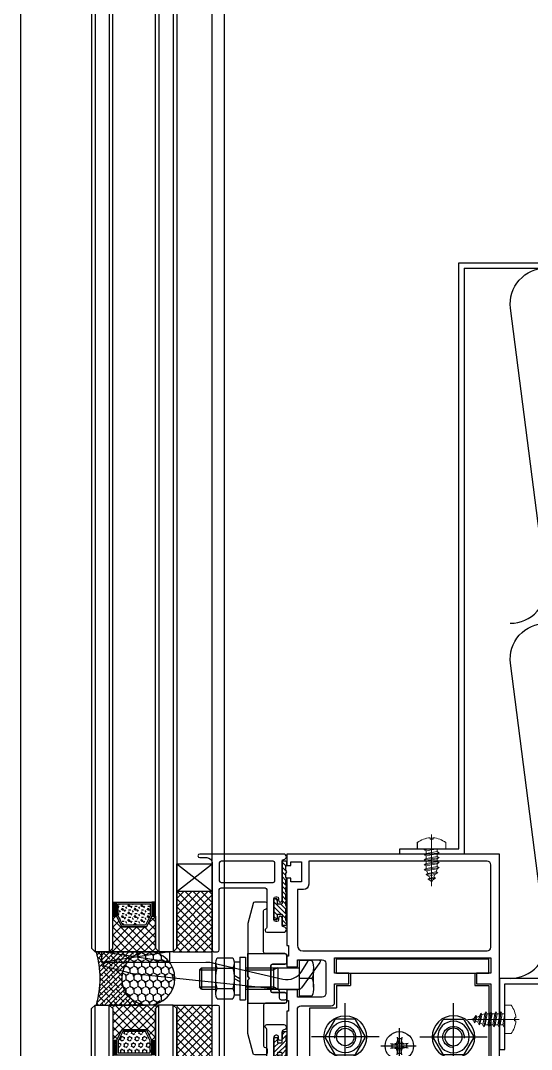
# Model space of a CAD drawing. Extents: x 6843040 to 15500510, y -6507076 to -4940511.
# Drawn here: x 7687958.1 to 7688102.1, y -6174003.9 to -6173714.2 of the extents above; entities that cross this region are included whole.
import ezdxf

# ---------------------------------------------------------------- set-up
doc = ezdxf.new("R2010")
doc.units = 0
doc.header["$LTSCALE"] = 1000
doc.header["$MEASUREMENT"] = 0
for name, pattern in [('CENTER', [50.800000000000004, 31.75, -6.35, 6.35, -6.35]), ('CONTINOUS', [0]), ('HIDDEN', [0.375, 0.25, -0.125])]:
    doc.linetypes.add(name, pattern=pattern)
for name, color, linetype in [('-07B2-附件', 8, 'Continuous'), ('1', 1, 'Continuous'), ('CENTER中心线层', 1, 'CENTER'), ('FASTENER紧固件', 2, 'Continuous'), ('FRSTENER紧固件', 2, 'Continuous'), ('GC', 3, 'Continuous'), ('LT-dim 1', 3, 'Continuous'), ('LT-dim 20', 253, 'Continuous'), ('LT-dim 5', 3, 'Continuous'), ('LT-dim 50', 253, 'Continuous'), ('LT-dim 8', 253, 'Continuous'), ('LT-Fill-玻璃1', 14, 'Continuous'), ('LT-中线', 6, 'Continuous'), ('LT-玻璃', 4, 'Continuous'), ('LT-细线', 1, 'Continuous'), ('LT-铝板', 31, 'Continuous'), ('PJ', 25, 'Continuous'), ('XC', 61, 'Continuous'), ('ZX', 1, 'CENTER'), ('实体', 7, 'Continuous'), ('密封胶填充', 111, 'Continuous'), ('批荡层', 213, 'Continuous'), ('泡沫棒填充', 71, 'Continuous'), ('紧固件', 40, 'Continuous')]:
    doc.layers.add(name, color=color, linetype=linetype)
for name, color, linetype, lineweight in [('002CEN', 1, 'CENTER', 13), ('003DOT', 253, 'HIDDEN', 13), ('009CON', 6, 'CONTINOUS', 15)]:
    doc.layers.add(name, color=color, linetype=linetype, lineweight=lineweight)

# ---------------------------------------------------------------- blocks, each defined once
blk = doc.blocks.new('LT-BLK-20221110170712', base_point=(70366.62048334633, 148976.2082412609))
at = {"layer": 'LT-铝板'}
blk.add_lwpolyline([(70377.32049983303, 148988.7082412522), (70366.82049983303, 148988.7082412522, 0.414213562373095), (70366.32049983303, 148988.2082412522), (70366.32049983303, 148986.2082412522, 0.414213562370964), (70366.82049983309, 148985.7082412522), (70370.32049983303, 148985.7082412522, -0.4142135623718773), (70370.82049983303, 148985.2082412522), (70370.82049983303, 148981.7082412522), (70370.82049983303, 148978.2082412522, -0.414213562373095), (70370.32049983303, 148977.7082412522), (70366.82049983303, 148977.7082412522, 0.414213562373095), (70366.32049983303, 148977.2082412522), (70366.32049983303, 148975.2082412522, 0.4142135623709637), (70366.82049983303, 148974.7082412522), (70372.32049983303, 148974.7082412522, -0.4142139954914797), (70372.82049983303, 148974.2082405128), (70372.82048282732, 148962.7082296237, -0.4142135623509851), (70372.32048282732, 148962.2082296237, 0.4142135623589767), (70371.82048282732, 148961.7082296237), (70371.82048282726, 148960.7082296237, 0.4142135623560463), (70372.32048282726, 148960.2082296237), (70375.32912417874, 148960.2082296237, 0.3394542588617528), (70375.81208709185, 148960.578820101), (70377.32048282726, 148966.2082296237), (70377.32049983303, 148981.2082412578), (70376.82049983303, 148981.7082412578), (70377.32049983303, 148982.2082412578)], format="xyb", close=True, dxfattribs=at)
blk = doc.blocks.new('LT-BLK-20221110170731', base_point=(70370.0773481904, 148951.2713370427))
at = {"layer": 'LT-铝板'}
for points in [[(70391.52048334572, 148949.7082412609, 0.414213562373095), (70391.02048334572, 148950.2082412609), (70389.02048334572, 148950.2082412609, -0.414213562373095), (70387.52048334572, 148951.7082412609), (70387.52048091497, 148976.208241261, 0.414213562373095), (70387.02048091497, 148976.708241261), (70386.02048091497, 148976.708241261, 0.414213562373095), (70385.52048091497, 148976.208241261), (70385.52048334572, 148959.2082412609, -0.414213562373095), (70385.02048334572, 148958.7082412609), (70372.62048334628, 148958.7082412609, -0.414213562373095), (70372.12048334628, 148959.2082412609), (70372.12048334628, 148969.8422158572, -0.2679491924311048), (70372.37048334628, 148970.2752285591, 0.267949192431174), (70372.62048334628, 148970.7082412609), (70372.62048334628, 148970.7082412609, 0.414213562373095), (70372.12048334628, 148971.2082412609), (70367.37048334628, 148971.2082412609, 0.414213562373095), (70366.62048334628, 148970.4582412609), (70366.62048334628, 148970.4582412609, 0.4025426732437422), (70367.34048334602, 148969.7088415011, -0.4025426732436533), (70367.82048334647, 148969.2092416613), (70367.82048334647, 148967.2082412609, 0.414213562373095), (70368.32048334647, 148966.7082412609, 0.414213562373095), (70368.82048334647, 148967.2082412609), (70368.82048334647, 148967.7082412609, -0.414213562373095), (70369.32048334647, 148968.2082412609), (70369.62048334628, 148968.2082412609, -0.4142135623733614), (70370.12048334628, 148967.7082412609), (70370.12048334628, 148961.7082412609, -0.414213562373095), (70369.62048334628, 148961.2082412609), (70369.32048334647, 148961.2082412609, -0.414213562373095), (70368.82048334647, 148961.7082412609), (70368.82048334647, 148962.2082412609, 0.414213562373095), (70368.32048334647, 148962.7082412609), (70368.32048334647, 148962.7082412609, 0.414213562373095), (70367.82048334647, 148962.2082412609), (70367.82048334647, 148951.2072408605, -0.4025426732437193), (70367.34048334602, 148950.7076410207, 0.4025426732436966), (70366.62048334628, 148949.9582412609, 0.414213562373095), (70367.37048334628, 148949.2082412609), (70391.02048334572, 148949.2082412609, 0.414213562373095)], [(70385.02047205158, 148951.2082412609, 0.414213562373095), (70385.52047205158, 148951.7082412609), (70385.52047205158, 148956.7082412609, 0.414213562373095), (70385.02047205158, 148957.2082412609), (70370.32048334647, 148957.2082412609, 0.4142135623730995), (70369.82048334647, 148956.7082412609), (70369.82048334647, 148951.7082412609, 0.414213562373095), (70370.32048334647, 148951.2082412609)]]:
    blk.add_lwpolyline(points, format="xyb", close=True, dxfattribs=at)
blk = doc.blocks.new('LT-BLK-20221110171121', base_point=(70395.52049771605, 148950.2080412609))
at = {"layer": '1'}
h = blk.add_hatch(dxfattribs=at)
h.set_pattern_fill('ANSI37', color=252, scale=0.5, angle=-180, style=0)
h.set_pattern_definition([(315, (70258.95784844276, 147994.0746522094), (-1.122532015133644, -1.122532015133645), []), (225, (70258.95784844276, 147994.0746522094), (-1.122532015133645, 1.122532015133644), [])])
h.paths.add_polyline_path([(70387.52049771603, 148973.7066654017), (70387.52049771603, 148956.7066654017), (70397.52049771603, 148956.7066654017), (70397.52049771603, 148973.7066654017)])
at = {"layer": '1', "color": 252}
for p, q in [((70397.52049771603, 148948.9066654017), (70387.52049771603, 148956.7066654017)), ((70397.52049771603, 148956.7066654017), (70387.52049771603, 148948.9066654017)), ((70397.52049771603, 148948.9066654017), (70387.52049771603, 148956.7066654017)), ((70397.52049771603, 148956.7066654017), (70387.52049771603, 148948.9066654017))]:
    blk.add_line(p, q, dxfattribs=at)
at = {"layer": 'LT-细线'}
for points in [[(70397.52049771603, 148972.7066654017), (70398.52049771603, 148973.7066654017), (70387.52049771603, 148973.7066654017)], [(70397.52049771603, 148972.7066654017), (70397.52049771603, 148948.9066654017), (70387.52049771603, 148948.9066654017), (70387.52049771603, 148973.7066654017)], [(70387.52049771603, 148956.7066654017), (70397.52049771603, 148956.7066654017)]]:
    blk.add_lwpolyline(points, dxfattribs=at)
blk = doc.blocks.new('LT-BLK-20221110170740', base_point=(70370.12048334633, 148964.708241261))
at = {"layer": 'LT-细线', "lineweight": 25}
blk.add_lwpolyline([(70366.52048334634, 148952.208241261), (70366.52048334634, 148951.4082412609, 0.414213562373095), (70366.72048334633, 148951.208241261), (70367.62048334634, 148951.208241261, 0.4142135623732163), (70367.82048334634, 148951.4082412609), (70367.82048334634, 148963.1582412609, -0.414213562373095), (70367.97048334633, 148963.308241261), (70369.02048334634, 148963.308241261, -0.4874037778461285), (70369.12048334634, 148963.1582412609), (70369.12048334634, 148961.958241261, 0.414213562373095), (70369.27048334634, 148961.808241261), (70369.97048334633, 148961.808241261, 0.414213562373095), (70370.12048334634, 148961.958241261), (70370.12048334634, 148967.458241261, 0.414213562373095), (70369.97048334633, 148967.608241261), (70369.27048334634, 148967.608241261, 0.414213562373095), (70369.12048334634, 148967.458241261), (70369.12048334634, 148966.2582412609, -0.4874037778466969), (70369.02048334634, 148966.108241261), (70367.97048334633, 148966.108241261, -0.414213562373095), (70367.82048334634, 148966.2582412609), (70367.82048334634, 148969.0082412609, 0.414213562373095), (70367.62048334634, 148969.208241261), (70366.72048334633, 148969.208241261, 0.414213562373095), (70366.52048334634, 148969.0082412609), (70366.52048334634, 148968.208241261, -0.2871565913622846), (70366.52048334634, 148966.208241261, -0.2871565913622156), (70366.52048334634, 148964.208241261, -0.2871565913622151), (70366.52048334634, 148962.208241261, -0.2871565913622846), (70366.52048334634, 148960.208241261, -0.2871565913622846), (70366.52048334634, 148958.208241261, -0.2871565913622846), (70366.52048334634, 148956.208241261, -0.2871565913622846), (70366.52048334634, 148954.208241261, -0.2871565913622846)], format="xyb", close=True, dxfattribs=at)
blk = doc.blocks.new('LT-BLK-20221110170832', base_point=(70370.12048334634, 148964.708241261))
at = {"layer": '1'}
h = blk.add_hatch(dxfattribs=at)
h.set_pattern_fill('ANSI31', color=252, scale=0.3, angle=-180, style=0)
h.set_pattern_definition([(315.0000000000001, (69125.05354900184, 144959.7554935077), (-0.6735192090801865, -0.6735192090801874), [])])
h.paths.add_polyline_path([(70367.82048334634, 148963.1582412609, -0.4142135623739831), (70367.97048334633, 148963.308241261), (70369.02048334634, 148963.308241261, -0.487403777848204), (70369.12048334634, 148963.1582412609), (70369.12048334634, 148961.958241261, 0.4142135623730951), (70369.27048334634, 148961.808241261), (70369.97048334633, 148961.808241261, 0.4142135623730951), (70370.12048334634, 148961.958241261), (70370.12048334634, 148967.458241261, 0.4142135623739831), (70369.97048334633, 148967.608241261), (70369.27048334634, 148967.608241261, 0.4142135623730951), (70369.12048334634, 148967.458241261), (70369.12048334634, 148966.2582412609, -0.4874037778455901), (70369.02048334634, 148966.108241261), (70367.97048334633, 148966.108241261, -0.4142135623730951), (70367.82048334634, 148966.2582412609), (70367.82048334634, 148969.0082412609, 0.4142135623730951), (70367.62048334634, 148969.208241261), (70366.72048334633, 148969.208241261, 0.4142135623730951), (70366.52048334634, 148969.0082412609), (70366.52048334634, 148968.208241261, -0.2871565913622846), (70366.52048334634, 148966.208241261, -0.2871565913622156), (70366.52048334634, 148964.208241261, -0.2871565913622151), (70366.52048334634, 148962.208241261, -0.2871565913622846), (70366.52048334634, 148960.208241261, -0.2871565913622846), (70366.52048334634, 148958.208241261, -0.2871565913622846), (70366.52048334634, 148956.208241261, -0.2871565913622846), (70366.52048334634, 148954.208241261, -0.2871565913622846), (70366.52048334634, 148952.208241261), (70366.52048334634, 148951.4082412609, 0.414213562373095), (70366.72048334633, 148951.208241261), (70367.62048334634, 148951.208241261, 0.4142135623732164), (70367.82048334634, 148951.4082412609)])
at = {"layer": 'LT-细线'}
blk.add_blockref('LT-BLK-20221110170740', (70370.12048334633, 148964.708241261), dxfattribs=at)
blk = doc.blocks.new('LT-耐候密封胶缝')
at = {"layer": '密封胶填充'}
h = blk.add_hatch(dxfattribs=at)
h.set_pattern_fill('ANSI38', color=8, scale=0.04, angle=180, style=0)
h.set_pattern_definition([(225, (-9.094947017729282e-13, 5.820766091346741e-11), (0.04490128060534575, -0.04490128060534577), []), (315, (-9.094947017729282e-13, 5.820766091346741e-11), (0.1347038418160373, -0.04490128060534579), [0.15875, -0.09524999999999999])])
edge = h.paths.add_edge_path()
edge.add_line((0.4999999999990905, -1), (0.4999999999990903, -0.01966673684918463))
edge.add_arc((4.278217602404766e-07, 1.798028991906904), 1.885210156581904, 254.6198170668605, 285.38015596169396, ccw=False)
edge.add_line((-0.5000000000009095, -0.01966650143731385), (-0.5000000000319533, -0.9999999999643879))
edge.add_arc((-1.637090463191271e-11, -1), 0.5000000000155217, 0, 180, ccw=False)
at = {"layer": '泡沫棒填充'}
h = blk.add_hatch(dxfattribs=at)
h.set_pattern_fill('HONEY', color=8, scale=0.02666666666666666, angle=180, style=0)
h.set_pattern_definition([(180, (104.5532869425351, -12.93409662204795), (-0.127, -0.07332346666666664), [0.08466666666666667, -0.1693333333333333]), (299.9999999999999, (104.5532869425351, -12.93409662204795), (0.1269999848268748, -0.07332349294729043), [0.08466666666666663, -0.1693333333333333]), (240, (104.5532869425351, -12.93409662204795), (-1.517312520979541e-08, -0.146646959613957), [-0.1693333333333333, 0.08466666666666667])])
h.paths.add_polyline_path([(0.4999999999990905, -1.000000093015842, -1), (-0.5000000000009095, -0.9999999069259502, -1)])
at = {"layer": 'LT-细线'}
for points in [[(-0.5000000000009095, -0.9999999999417923), (-0.5000000000009095, -0.01966650143731385)], [(0.4999999999990905, -0.01966673682909459), (0.4999999999990905, -0.9999999999417923)]]:
    blk.add_lwpolyline(points, dxfattribs=at)
blk.add_lwpolyline([(-0.500000000007276, -0.01966650143731385, 0.1350290909618399), (0.4999999999918145, -0.01966673682909459, 0.1350290909618399)], format="xyb", dxfattribs=at)
blk.add_circle((-9.094947017729282e-13, -0.9999999999417923), 0.4999999999999999, dxfattribs=at)
blk = doc.blocks.new('*U251')
at = {"layer": '-07B2-附件', "color": 6, "lineweight": -3}
for p, q in [((-5, 3.613248654052313), (-5, 4.242850545289081e-13)), ((0, 3.613248654052313), (0, 4.547473508864641e-13)), ((0, 3.613248654052313), (0, 4.547473508864641e-13)), ((5, 3.613248654052313), (5, 3.046229635755598e-14)), ((5, 3.046229635755598e-14), (-5, 4.242850545289081e-13)), ((-3, -15.09999999999718), (-3.000000000003638, 4.547473508864641e-13)), ((3, -15.09999999999718), (3, 0)), ((-3.000000000003638, -6), (-2.400000000005093, -7.19999999999709)), ((2.999999999996362, -6), (-3.000000000003638, -6)), ((2.999999999996362, -7.19999999999709), (-3.000000000003638, -7.19999999999709)), ((-2.400000000001455, -15.09999999999718), (-2.400000000001455, -7.200000000000728)), ((2.999999999996362, -6), (2.399999999997817, -7.19999999999709)), ((2.399999999997817, -15.09999999999718), (2.399999999997817, -7.200000000000728)), ((6, -15.09999999999718), (-6, -15.09999999999718)), ((-6, -16.69999999999754), (-6, -15.09999999999718)), ((6, -16.69999999999754), (-6, -16.69999999999754)), ((-4.649999999997817, -18.29999999999791), (-4.649999999997817, -16.69999999999754)), ((0.004862939065787941, -18.29999999999791), (-0.9188974916360166, -16.69999999999754)), ((0.9237604307018046, -18.29999999999791), (0, -16.69999999999754)), ((4.649999999997817, -18.29999999999791), (4.649999999997817, -16.69999999999754)), ((6, -16.69999999999754), (6, -15.09999999999718)), ((-5.768639752830495, -23.11324865404958), (-5.768639752830495, -18.68675134594605)), ((4.649999999997817, -18.29999999999791), (-4.649999999997817, -18.29999999999791)), ((3.901069350929902, -18.29999999999791), (-3.901069350929902, -18.29999999999791)), ((-2.881888406882354, -23.11324865404958), (-2.881888406882354, -18.68675134594605)), ((2.891614285013929, -23.11324865404958), (2.891614285013929, -18.68675134594605)), ((5.778365630962071, -23.11324865404958), (5.778365630962071, -18.68675134594605)), ((-4.325264079856424, -23.49999999999773), (4.334989957988, -23.49999999999773)), ((-3, -27.49999999999909), (-3, -23.49999999999773)), ((-2.399999999997817, -28.09999999999764), (-2.399999999997817, -23.49999999999773)), ((2.399999999997817, -28.09999999999764), (2.399999999997817, -23.49999999999773)), ((3, -27.49999999999909), (3, -23.49999999999773)), ((3, -27.49999999999909), (-3, -27.49999999999909)), ((-3, -27.49999999999909), (-2.399999999997817, -28.09999999999764)), ((2.399999999997817, -28.09999999999764), (-2.399999999997817, -28.09999999999764)), ((3, -27.49999999999909), (2.399999999997817, -28.09999999999764))]:
    blk.add_line(p, q, dxfattribs=at)
blk.add_lwpolyline([(-2.5, 4.081246944558599), (2.499999999999998, 4.081246944558599)], dxfattribs=at)
for centre, radius, start, end in [((-2.5, -2.830127018922105), 6.911373963480704, 68.7939768869991, 111.2060231130009), ((2.5, -2.830127018922105), 6.911373963480704, 68.79397688699912, 111.2060231130009), ((-4.325264079856424, -21.18675134594605), 2.886751345948142, 60.00000000000272, 119.9999999999973), ((0.004862939065787941, -29.26687836486735), 10.96687836486947, 74.73851957507969, 105.2614804249203), ((4.334989957988, -21.18675134594605), 2.886751345948142, 60.00000000000272, 119.9999999999973), ((-4.325264079856424, -20.61324865404958), 2.886751345948142, 240.0000000000027, 299.9999999999973), ((0.004862939065787941, -12.53312163512828), 10.96687836486941, 254.7385195750797, 285.2614804249203), ((4.334989957988, -20.61324865404958), 2.886751345948142, 240.0000000000027, 299.9999999999973)]:
    blk.add_arc(centre, radius, start, end, dxfattribs=at)
blk = doc.blocks.new('*U167')
at = {"layer": 'CENTER中心线层', "ltscale": 3}
for p, q in [((-3.552713678800501e-15, 4.992010588861657), (-3.552713678800501e-15, -4.976730550326725)), ((5.225386202088316, 4.547473508864641e-13), (-4.694783167004388, 4.547473508864641e-13))]:
    blk.add_line(p, q, dxfattribs=at)
at = {"layer": 'FASTENER紧固件'}
for p, q in [((-2.484210516999994, 0.6496240577147656), (-0.6306917197086612, 0.3848356581017036)), ((-2.063157886999996, 0.5894736820004454), (-2.063157886999996, -0.5894736819995359)), ((-1.557451118354326, 0.5172298579082337), (-0.7854010318736009, 0.7854010318740539)), ((-0.5172298579077825, 1.557451118354778), (-0.7854010318736009, 0.7854010318740539)), ((-0.7854010318736009, 0.7854010318740539), (-0.4482178549230547, 0.4482178549235307)), ((-0.6496240577143126, 2.484210517000468), (-0.3848356581012524, 0.6306917197091355)), ((-0.6306917197086612, 0.3848356581017036), (-0.4482178549230547, 0.4482178549235307)), ((-0.6306917197086612, -0.3848356581007941), (-0.6306917197086612, 0.3848356581017036)), ((0.5894736819999871, 2.063157887000468), (-0.5894736819999942, 2.063157887000468)), ((-0.4482178549230547, 0.4482178549235307), (-0.3848356581012524, 0.6306917197091355)), ((-0.3848356581012524, 0.6306917197091355), (0.3848356581012453, 0.6306917197091586)), ((0.6496240577143055, 2.484210517000468), (0.3848356581012453, 0.6306917197091586)), ((0.3848356581012453, 0.6306917197091586), (0.4482178549230973, 0.4482178549235307)), ((0.7854010318735938, 0.7854010318740539), (0.4482178549230973, 0.4482178549235307)), ((0.4482178549230973, 0.4482178549235307), (0.6306917197087003, 0.3848356581017036)), ((0.5172298579077754, 1.557451118354778), (0.7854010318735938, 0.7854010318740539)), ((2.484210516999987, 0.6496240577147656), (0.6306917197087003, 0.3848356581017036)), ((0.6306917197087003, 0.3848356581017036), (0.6306917197087003, -0.3848356581007941)), ((1.557451118354368, 0.5172298579082337), (0.7854010318735938, 0.7854010318740539)), ((2.063157886999988, 0.5894736820004454), (2.063157886999988, -0.5894736819995359)), ((-2.484210516999994, -0.6496240577138312), (-0.6306917197086612, -0.3848356581007941)), ((-1.557451118354326, -0.5172298579073011), (-0.7854010318736009, -0.7854010318731195)), ((-0.7854010318736009, -0.7854010318731195), (-0.4482178549230547, -0.4482178549225964)), ((-0.5172298579077825, -1.557451118353869), (-0.7854010318736009, -0.7854010318731195)), ((-0.6496240577143126, -2.484210516999536), (-0.3848356581012524, -0.630691719708226)), ((-0.4482178549230547, -0.4482178549226212), (-0.6306917197086612, -0.3848356581007941)), ((0.5894736819999871, -2.063157886999536), (-0.5894736819999942, -2.063157886999536)), ((-0.3848356581012524, -0.630691719708226), (-0.4482178549230547, -0.4482178549226212)), ((0.3848356581012453, -0.630691719708226), (-0.3848356581012524, -0.630691719708226)), ((0.4482178549230973, -0.4482178549226212), (0.3848356581012453, -0.630691719708226)), ((0.6496240577143055, -2.484210516999536), (0.3848356581012453, -0.630691719708226)), ((0.6306917197087003, -0.3848356581007941), (0.4482178549230973, -0.4482178549226212)), ((0.7854010318735938, -0.7854010318731195), (0.4482178549230973, -0.4482178549225964)), ((0.5172298579077754, -1.557451118353869), (0.7854010318735938, -0.7854010318731195)), ((2.484210516999987, -0.6496240577138312), (0.6306917197087003, -0.3848356581007941)), ((1.557451118354368, -0.5172298579073011), (0.7854010318735938, -0.7854010318731195))]:
    blk.add_line(p, q, dxfattribs=at)
blk.add_circle((-3.552713678800501e-15, 4.547473508864641e-13), 3.999999985, dxfattribs=at)
blk = doc.blocks.new('M6-W-F')
at = {"layer": 'PJ', "extrusion": (0.8660254037844343, -0.5000000000000075, 0)}
for p, q in [((-3.015398836967506, 4.777176009287814), (-5.644855200876009, 0.222823990714005)), ((3.015398836968416, -4.777176009285995), (5.644855200876918, -0.2228239907121861))]:
    blk.add_line(p, q, dxfattribs=at)
at = {"layer": 'PJ', "extrusion": (0, 1, 0)}
for p, q in [((2.629456363908503, 4.999999999999545), (-2.629456363907593, 4.999999999999545)), ((-2.629456363907593, -5.000000000000455), (2.629456363908503, -5.000000000000455))]:
    blk.add_line(p, q, dxfattribs=at)
at = {"layer": 'PJ', "extrusion": (0.8660254037844343, 0.5000000000000075, 0)}
for p, q in [((5.644855200876918, 0.222823990714005), (3.015398836968416, 4.777176009287814)), ((-5.644855200876009, -0.2228239907121861), (-3.015398836967506, -4.777176009285995))]:
    blk.add_line(p, q, dxfattribs=at)
at = {"layer": 'PJ'}
for radius in [6, 4.45, 2.4585]:
    blk.add_circle((0, -4.547473508864641e-13), radius, dxfattribs=at)
for centre, radius, start, end in [((-2.728484105318785e-11, 4.865796654485166e-11), 5.649251345892194, 117.7394903959218, 122.2605096040955), ((0, -4.547473508864641e-13), 3.000000000000014, 275.7295779513202, 185.7295779512917), ((2.91038304567337e-11, 5.093170329928398e-11), 5.649251345889367, 57.73949039590452, 62.26050960407822), ((3.637978807091713e-12, -4.547473508864641e-13), 5.649251345951296, 177.7394903959389, 182.260509604061), ((0, -4.547473508864641e-13), 5.649251345948583, 357.739490395939, 2.260509604061063), ((-2.91038304567337e-11, -5.138645065017045e-11), 5.649251345889218, 237.7394903959045, 242.2605096040782), ((2.728484105318785e-11, -4.956746124662459e-11), 5.649251345892106, 297.7394903959218, 302.2605096040955)]:
    blk.add_arc(centre, radius, start, end, dxfattribs=at)
at = {"layer": 'ZX', "ltscale": 0.6, "extrusion": (1, 0, 0)}
blk.add_line((0, -9.525000000000091), (0, 9.525000000000091), dxfattribs=at)
at = {"layer": 'ZX', "ltscale": 0.6, "extrusion": (0, 1, 0)}
blk.add_line((9.524999999999636, -4.547473508864641e-13), (-9.524999999999636, -4.547473508864641e-13), dxfattribs=at)
blk = doc.blocks.new('LT-BLK-20240527212027', base_point=(-4578.664180241147, 6644.87405911088))
at = {"layer": 'LT-中线', "ltscale": 10}
for p, q in [((-4558.164180241525, 6648.87405911088), (-4601.164180241525, 6648.87405911088)), ((-4601.164180241525, 6644.87405911088), (-4601.164180241525, 6648.87405911088)), ((-4558.164180241525, 6644.87405911088), (-4558.164180241525, 6648.87405911088)), ((-4558.164180241525, 6644.87405911088), (-4601.164180241525, 6644.87405911088)), ((-4597.164180241525, 6644.87405911088), (-4597.164180241525, 6641.37405911088)), ((-4562.164180241525, 6644.87405911088), (-4562.164180241525, 6641.37405911088)), ((-4597.164180241525, 6641.37405911088), (-4601.164180241525, 6641.37405911088)), ((-4601.164180241525, 6641.37405911088), (-4601.164180241525, 6614.37405911088)), ((-4558.164180241525, 6641.37405911088), (-4562.164180241525, 6641.37405911088)), ((-4558.164180241525, 6641.37405911088), (-4558.164180241525, 6635.12405911088)), ((-4550.664180241525, 6635.12405911088), (-4558.164180241525, 6635.12405911088)), ((-4550.664180241525, 6614.37405911088), (-4550.664180241525, 6635.12405911088)), ((-4564.164180241525, 6614.37405911088), (-4601.164180241525, 6614.37405911088)), ((-4564.164180241525, 6614.37405911088), (-4550.664180241525, 6614.37405911088))]:
    blk.add_line(p, q, dxfattribs=at)
at = {"layer": 'FRSTENER紧固件', "xscale": -1, "rotation": 180}
blk.add_blockref('*U167', (-4575.914180241525, 6624.37405911088), dxfattribs=at)
at = {"layer": 'PJ'}
blk.add_blockref('M6-W-F', (-4591.164180241525, 6626.87405911088), dxfattribs=at)
at = {"layer": 'PJ', "xscale": -1}
blk.add_blockref('M6-W-F', (-4560.664180241525, 6626.87405911088), dxfattribs=at)
blk = doc.blocks.new('LT-BLK-20240528090141', base_point=(2057.884289735099, 290.4643163185102))
at = {"layer": 'XC'}
blk.add_line((2100.521460326388, 295.5565441650397), (2059.246032482013, 291.157918470446), dxfattribs=at)
blk.add_lwpolyline([(2100.521460326388, 295.5565441650397), (2107.598396928981, 297.4115739731642, 0.3408729095245034), (2107.971445459872, 297.8951888245356), (2107.971445459872, 298.0565441650397, 0.414213562373095), (2107.471445459872, 298.5565441650397), (2079.194397276267, 298.6563442472834, 0.05767236010579713), (2076.910394750535, 298.3920174373197), (2057.512530270964, 293.841251342441, -0.3256371831785478), (2052.087130647153, 296.1298441565596), (2050.467850651592, 298.819012715423, 0.2664943615576946), (2049.60455374606, 299.314316318545), (2047.434298091568, 299.314316318545, 0.6132373631902558), (2047.03016295936, 298.5199104846106), (2052.234745760448, 291.3755046506412, 0.2397431683859067), (2053.043016024865, 290.9643163185101), (2055.884289734997, 290.9643163185101, -0.4142135623730867), (2056.384289734997, 290.4643163185101), (2056.384289734997, 288.4643163185101, 0.414213562373095), (2056.884289734997, 287.9643163185101), (2057.884289734997, 287.9643163185101, 0.4142135623736361), (2058.384289734997, 288.4643163185101), (2058.384289734997, 290.1675221194746, -0.3741482183889679), (2059.246032482013, 291.157918470446)], format="xyb", dxfattribs=at)
blk = doc.blocks.new('LT-BLK-20240528090345', base_point=(1986.379703145828, 298.6239259313668))
at = {"layer": 'LT-细线'}
blk.add_lwpolyline([(1986.384471221259, 301.5641339495196), (1986.379703145828, 298.6239259313668), (2005.471445459974, 298.5565441650397), (2005.47630374423, 301.5585150414276), (1986.384471221259, 301.5641339495196), (2005.471445459974, 298.5565441650397), (1986.379703145828, 298.6239259313668), (2005.47630374423, 301.5585150414276)], dxfattribs=at)
blk = doc.blocks.new('LT-BLK-20240910160700', base_point=(-5089123.43131763, -205701.589336378))
at = {"layer": 'LT-铝板'}
for points in [[(-5089076.93131763, -205700.089336378), (-5089076.93131763, -205695.839336378), (-5089120.93131763, -205695.839336378), (-5089120.93131763, -205700.089336378), (-5089116.93131763, -205700.089336378), (-5089116.93131763, -205703.089336378), (-5089120.93131763, -205703.089336378), (-5089120.93131763, -205732.9893363779), (-5089117.831317631, -205732.9893363782, -0.9999999999999999), (-5089117.831317631, -205734.789336378), (-5089120.43131763, -205734.789336378), (-5089120.43131763, -205736.589336378), (-5089123.43131763, -205736.589336378), (-5089123.43131763, -205666.589336378), (-5089063.43131763, -205666.589336378), (-5089063.43131763, -205669.839336378), (-5089064.63131763, -205669.839336378), (-5089064.63131763, -205668.789336378), (-5089067.63131763, -205668.789336378), (-5089067.63131763, -205674.3893363781), (-5089064.63131763, -205674.3893363781), (-5089064.63131763, -205673.339336378), (-5089063.43131763, -205673.339336378), (-5089063.43131763, -205687.089336378), (-5089063.43131763, -205687.089336378), (-5089063.43131763, -205690.089336378), (-5089063.43131763, -205690.089336378), (-5089063.43131763, -205692.339336378), (-5089063.93131763, -205692.339336378), (-5089063.93131763, -205695.339336378), (-5089063.43131763, -205695.339336378), (-5089063.43131763, -205698.339336378), (-5089066.43131763, -205698.339336378), (-5089066.43131763, -205696.339336378), (-5089073.43131763, -205696.339336378, 0.414213562373095), (-5089074.43131763, -205697.339336378), (-5089074.43131763, -205705.839336378, 0.414213562373095), (-5089073.43131763, -205706.839336378), (-5089066.43131763, -205706.839336378), (-5089066.43131763, -205704.839336378), (-5089063.43131763, -205704.839336378), (-5089063.43131763, -205707.839336378), (-5089063.93131763, -205707.839336378), (-5089063.93131763, -205710.839336378), (-5089063.43131763, -205710.839336378), (-5089063.43131763, -205729.839336378), (-5089064.63131763, -205729.839336378), (-5089064.63131763, -205728.789336378), (-5089067.63131763, -205728.789336378), (-5089067.63131763, -205734.3893363781), (-5089064.63131763, -205734.3893363781), (-5089064.63131763, -205733.339336378), (-5089063.43131763, -205733.339336378), (-5089063.43131763, -205736.589336378), (-5089069.43131763, -205736.589336378), (-5089069.43131763, -205734.789336378), (-5089072.03131763, -205734.789336378, -0.9999999999999999), (-5089072.03131763, -205732.9893363782), (-5089069.43131763, -205732.9893363779), (-5089069.43131763, -205728.089336378, -0.4142135623730951), (-5089067.93131763, -205726.589336378), (-5089066.43131763, -205726.589336378), (-5089066.43131763, -205710.339336378, 0.414213562373095), (-5089067.43131763, -205709.339336378), (-5089075.93131763, -205709.339336378, -0.4142135623732948), (-5089076.93131763, -205708.339336378), (-5089076.93131763, -205703.089336378), (-5089080.93131763, -205703.089336378), (-5089080.93131763, -205700.089336378)], [(-5089120.93131763, -205692.839336378), (-5089120.93131763, -205669.589336378, -0.414213562373095), (-5089119.93131763, -205668.589336378), (-5089069.63131763, -205668.589336378), (-5089069.63131763, -205675.089336378, 0.4142135623757146), (-5089068.13131763, -205676.589336378), (-5089066.43131763, -205676.589336378), (-5089066.43131763, -205692.339336378, -0.4142135623739082), (-5089067.93131763, -205693.839336378), (-5089119.93131763, -205693.839336378, -0.4142135623728286)]]:
    blk.add_lwpolyline(points, format="xyb", close=True, dxfattribs=at)
blk = doc.blocks.new('*U224')
at = {"layer": '1'}
h = blk.add_hatch(dxfattribs=at)
h.set_pattern_fill('ANSI37', color=252, scale=0.1, angle=-180, style=0)
h.set_pattern_definition([(224.9999999999999, (6776707.031866807, -51514.81340655329), (0.2245064030267287, -0.2245064030267291), []), (314.9999999999999, (6776707.031866807, -51514.81340655329), (0.2245064030267291, 0.2245064030267286), [])])
h.paths.add_polyline_path([(15.69215967478931, 21.49949987387481), (14.69215967478931, 21.49949987387481), (14.69215967478931, 17.49949987387481), (15.69215967478931, 17.49949987387481)])
h.paths.add_polyline_path([(4.692159674789309, 21.49949987387481), (3.692159674789309, 21.49949987387481), (3.692159674789309, 17.49949987387481), (4.692159674789309, 17.49949987387481)])
h = blk.add_hatch(dxfattribs=at)
h.set_pattern_fill('HEX', color=252, scale=0.19, angle=-360.0000000000001, style=0)
h.set_pattern_definition([(360, (6776707.031866807, -51514.81340655329), (9.680894054106727e-16, 1.0448594), [0.60325, -1.2065]), (119.9999999999999, (6776707.031866807, -51514.81340655329), (-0.9048747837829667, -0.5224296999999988), [0.6032499999999967, -1.206499999999993]), (59.99999999999992, (6776707.635116808, -51514.81340655329), (-0.9048747837829658, 0.5224297000000009), [0.60325, -1.2065])])
edge = h.paths.add_edge_path()
edge.add_line((14.19215967572063, 17.61753386274177), (12.99507190632403, 14.99949987387481))
edge.add_line((14.19215967478931, 17.61753386250894), (14.19215967478931, 20.99949987387481))
edge.add_line((14.19215967478931, 20.99949987387481), (5.192159674789309, 20.99949987387481))
edge.add_line((5.192159674789309, 20.99949987387481), (5.192159674789309, 17.61753386250894))
edge.add_line((5.192159674789309, 17.61753386250894), (6.501176668989956, 14.99949987387481))
edge.add_line((6.501176668989956, 14.99949987387481), (12.99507190539271, 14.99949987387481))
h = blk.add_hatch(dxfattribs=at)
h.set_pattern_fill('ANSI37', color=252, scale=0.5, angle=-180, style=0)
h.set_pattern_definition([(224.9999999999999, (6776707.031866807, -51514.81340655329), (1.122532015133643, -1.122532015133645), []), (314.9999999999999, (6776707.031866807, -51514.81340655329), (1.122532015133645, 1.122532015133643), [])])
h.paths.add_polyline_path([(6.192159674789309, 14.49949987387481), (4.692159674789309, 17.49949987387481), (3.692159674789309, 17.49949987387481), (3.692159674789309, 8.49949987387481), (2.69213840896964, 7.499478607822311), (16.69216384338915, 7.499495705042136), (15.69215967478931, 8.49949987387481), (15.69215967478931, 17.49949987387481), (14.69215967478931, 17.49949987387481), (13.19215967478931, 14.49949987387481)])
h = blk.add_hatch(dxfattribs=at)
h.set_pattern_fill('ANSI37', color=252, scale=0.5, angle=-270.0000000000001, style=0)
h.set_pattern_definition([(134.9999999999999, (-289720.0529196209, -1679555.061795915), (-1.122532015133645, -1.122532015133643), []), (224.9999999999999, (-289720.0529196209, -1679555.061795915), (1.122532015133643, -1.122532015133645), [])])
h.paths.add_polyline_path([(6.192159674789309, -14.50031775709977), (4.692159674789309, -17.50031775709977), (3.692159674789309, -17.50031775709977), (3.692159674789309, -8.500317757099765), (2.69213840896964, -7.500296491047266), (16.69216384338915, -7.50031358826709), (15.69215967478931, -8.500317757099765), (15.69215967478931, -17.50031775709977), (14.69215967478931, -17.50031775709977), (13.19215967478931, -14.50031775709977)])
h = blk.add_hatch(dxfattribs=at)
h.set_pattern_fill('HEX', color=252, scale=0.19, angle=-450.0000000000001, style=0)
h.set_pattern_definition([(270, (-289720.0529196209, -1679555.061795915), (1.0448594, -1.160026963376026e-15), [0.60325, -1.2065]), (29.9999999999999, (-289720.0529196209, -1679555.061795915), (-0.5224296999999987, 0.9048747837829668), [0.603249999999997, -1.206499999999994]), (329.9999999999999, (-289720.0529196209, -1679555.665045915), (0.522429700000001, 0.9048747837829657), [0.6032499999999998, -1.2065])])
edge = h.paths.add_edge_path()
edge.add_line((14.19215967572063, -17.61835174596672), (12.99507190632403, -15.00031775709977))
edge.add_line((14.19215967478931, -17.61835174573389), (14.19215967478931, -21.00031775709977))
edge.add_line((14.19215967478931, -21.00031775709977), (5.192159674789309, -21.00031775709977))
edge.add_line((5.192159674789309, -21.00031775709977), (5.192159674789309, -17.61835174573389))
edge.add_line((5.192159674789309, -17.61835174573389), (6.501176668989956, -15.00031775709977))
edge.add_line((6.501176668989956, -15.00031775709977), (12.99507190539271, -15.00031775709977))
h = blk.add_hatch(dxfattribs=at)
h.set_pattern_fill('ANSI37', color=252, scale=0.1, angle=-270.0000000000001, style=0)
h.set_pattern_definition([(134.9999999999999, (-289720.0529196209, -1679555.061795915), (-0.2245064030267291, -0.2245064030267286), []), (224.9999999999999, (-289720.0529196209, -1679555.061795915), (0.2245064030267286, -0.2245064030267291), [])])
h.paths.add_polyline_path([(15.69215967478931, -21.50031775709977), (14.69215967478931, -21.50031775709977), (14.69215967478931, -17.50031775709977), (15.69215967478931, -17.50031775709977)])
h.paths.add_polyline_path([(4.692159674789309, -21.50031775709977), (3.692159674789309, -21.50031775709977), (3.692159674789309, -17.50031775709977), (4.692159674789309, -17.50031775709977)])
at = {"color": 253}
for points in [[(3.692159674789309, 21.49949987387481), (4.692159674789309, 21.49949987387481), (4.692159674789309, 17.49949987387481), (3.692159674789309, 17.49949987387481)], [(6.192159674789309, 14.49949987387481), (4.692159674789309, 17.49949987387481), (4.692159674789309, 21.49949987387481), (14.69215967478931, 21.49949987387481), (14.69215967478931, 17.49949987387481), (13.19215967478931, 14.49949987387481)], [(12.88314268058866, 14.99949987387481), (6.501176668989956, 14.99949987387481), (5.192159674789309, 17.61753386250894), (5.192159674789309, 20.99949987387481), (14.19215967478931, 20.99949987387481), (14.19215967478931, 17.61753386250894)], [(15.69215967478931, 21.49949987387481), (14.69215967478931, 21.49949987387481), (14.69215967478931, 17.49949987387481), (15.69215967478931, 17.49949987387481)], [(6.192159674789309, -14.50031775709977), (4.692159674789309, -17.50031775709977), (4.692159674789309, -21.50031775709977), (14.69215967478931, -21.50031775709977), (14.69215967478931, -17.50031775709977), (13.19215967478931, -14.50031775709977)], [(12.88314268058866, -15.00031775709977), (6.501176668989956, -15.00031775709977), (5.192159674789309, -17.61835174573389), (5.192159674789309, -21.00031775709977), (14.19215967478931, -21.00031775709977), (14.19215967478931, -17.61835174573389)], [(3.692159674789309, -21.50031775709977), (4.692159674789309, -21.50031775709977), (4.692159674789309, -17.50031775709977), (3.692159674789309, -17.50031775709977)], [(15.69215967478931, -21.50031775709977), (14.69215967478931, -21.50031775709977), (14.69215967478931, -17.50031775709977), (15.69215967478931, -17.50031775709977)]]:
    blk.add_lwpolyline(points, close=True, dxfattribs=at)
for points in [[(3.692159674789309, 17.49949987387481), (4.692159674789309, 17.49949987387481), (6.192159674789309, 14.49949987387481), (13.19215967478931, 14.49949987387481), (14.69215967478931, 17.49949987387481), (15.69215967478931, 17.49949987387481), (15.69215967478931, 8.49949987387481), (16.69215967478931, 7.499499873874811), (2.692159674789309, 7.499499873874811), (3.692159674789309, 8.49949987387481), (3.692159674789309, 17.49949987387481)], [(3.692159674789309, -17.50031775709977), (4.692159674789309, -17.50031775709977), (6.192159674789309, -14.50031775709977), (13.19215967478931, -14.50031775709977), (14.69215967478931, -17.50031775709977), (15.69215967478931, -17.50031775709977), (15.69215967478931, -8.500317757099765), (16.69215967478931, -7.500317757099765), (2.692159674789309, -7.500317757099765), (3.692159674789309, -8.500317757099765), (3.692159674789309, -17.50031775709977)]]:
    blk.add_lwpolyline(points, dxfattribs=at)
at = {"layer": 'GC', "color": 8, "linetype": 'HIDDEN', "ltscale": 20}
blk.add_line((35.19215967478931, -1554.57639037544), (35.19215967478931, 363.9239440718361), dxfattribs=at)
at = {"layer": 'LT-玻璃', "color": 8}
for p, q in [((-1.307471684452594, 363.9239440718943), (-1.307471684452594, 7.49948224277432)), ((2.692142043921649, 363.9239440718943), (2.692142043921649, 7.49948224277432)), ((16.69215967478931, 363.9239440718943), (16.69215967478931, 7.499499873874811)), ((20.69215967478931, 363.9239440719234), (20.69215967478931, 7.499499873903915)), ((-1.307471684452594, -1554.576390375119), (-1.307471684452594, -7.500300125999274)), ((2.692142043921649, -1554.576390375119), (2.692142043921649, -7.500300125999274)), ((16.69215967478931, -1554.576390375119), (16.69215967478931, -7.500317757099765)), ((20.69215967478931, -1554.576390375149), (20.69215967478931, -7.500317757128869))]:
    blk.add_line(p, q, dxfattribs=at)
at = {"layer": 'LT-玻璃', "color": 150}
for points in [[(-2.307857956078351, 363.9239440718943), (-2.307857956078351, 8.49948224277432), (-1.307857956078351, 7.49948224277432), (2.692142043921649, 7.49948224277432), (3.692142043921649, 8.49948224277432), (3.692142043921649, 363.9239440718943)], [(21.69215967478931, 363.9239440719234), (21.69215967478931, 8.499499873903915), (20.69215967478931, 7.499499873903915), (16.69215967478931, 7.499499873874811), (15.69215967478931, 8.49949987387481), (15.69215967478931, 363.9239440718943)], [(-2.307857956078351, -1554.576390375119), (-2.307857956078351, -8.500300125999274), (-1.307857956078351, -7.500300125999274), (2.692142043921649, -7.500300125999274), (3.692142043921649, -8.500300125999274), (3.692142043921649, -1554.576390375119)], [(21.69215967478931, -1554.576390375149), (21.69215967478931, -8.500317757128869), (20.69215967478931, -7.500317757128869), (16.69215967478931, -7.500317757099765), (15.69215967478931, -8.500317757099765), (15.69215967478931, -1554.576390375119)]]:
    blk.add_lwpolyline(points, dxfattribs=at)
at = {"layer": 'LT-铝板'}
blk.add_line((31.69215967572063, -1554.576390375381), (31.69215967572063, 363.9239440718943), dxfattribs=at)
at = {"layer": '-07B2-附件', "xscale": -1, "rotation": 270}
blk.add_blockref('*U251', (56.19214116195917, -0.0003177570997650037), dxfattribs=at)
at = {"xscale": -1}
for name, p in [('LT-BLK-20240528090345', (19.69672775055051, 4.559291855699485)), ('LT-BLK-20240528090141', (51.19214116195917, -3.60031775713469))]:
    blk.add_blockref(name, p, dxfattribs=at)
at = {"layer": 'LT-dim 20', "ltscale": 10, "xscale": -1}
blk.add_blockref('LT-BLK-20240527212027', (87.19214116195917, 1.499682242900235), dxfattribs=at)
at = {"layer": 'LT-dim 8', "ltscale": 1000, "xscale": -1}
blk.add_blockref('LT-BLK-20240910160700', (112.6921411619592, -0.0003177570997650037), dxfattribs=at)
at = {"layer": 'LT-dim 8', "rotation": 180}
blk.add_blockref('LT-BLK-20221110171121', (23.69287787629992, 30.99810665933728), dxfattribs=at)
at = {"layer": 'LT-dim 8', "xscale": -1}
blk.add_blockref('LT-BLK-20221110171121', (23.69214204392165, -30.99894189804945), dxfattribs=at)
at = {"layer": 'LT-Fill-玻璃1', "rotation": 180}
for name, p in [('LT-BLK-20221110170731', (49.13527631732404, 32.93658646118092)), ('LT-BLK-20221110170712', (52.39215764841765, 5.499682242900235))]:
    blk.add_blockref(name, p, dxfattribs=at)
at = {"layer": 'LT-Fill-玻璃1', "xscale": -14.99939610215067, "yscale": 14.99939610215067, "zscale": 14.99939610215067, "rotation": 89.99852449144697}
blk.add_blockref('LT-耐候密封胶缝', (-1.307664820265472, -0.0006020773089403519), dxfattribs=at)
at = {"layer": 'LT-Fill-玻璃1', "xscale": -1}
for name, p in [('LT-BLK-20221110170712', (52.39215764841765, -5.500317757099765)), ('LT-BLK-20221110170731', (49.13527631732404, -32.93722197538045))]:
    blk.add_blockref(name, p, dxfattribs=at)
at = {"layer": 'LT-细线', "rotation": 180}
blk.add_blockref('LT-BLK-20221110170832', (49.09214116140038, 19.49968224290023), dxfattribs=at)
at = {"layer": 'LT-细线', "xscale": -1}
blk.add_blockref('LT-BLK-20221110170832', (49.09214116140038, -19.50031775709977), dxfattribs=at)
blk = doc.blocks.new('LT-BLK-20230218091845', base_point=(395239.0870920994, 252820.6931667216))
at = {"layer": 'LT-Fill-玻璃1'}
h = blk.add_hatch(dxfattribs=at)
h.set_pattern_fill('ANSI33', color=8, scale=0.75, style=0)
h.set_pattern_definition([(45, (0, 0), (-3.367596045400933, 3.367596045400933), []), (45, (3.3675975, 0), (-3.367596045400933, 3.367596045400933), [2.38125, -1.190625])])
edge = h.paths.add_edge_path()
edge.add_line((395239.0870920995, 252820.6931667213), (395252.0774720158, 252813.1931673797))
edge.add_arc((395244.3931078882, 252821.7790310139), 11.52243491589128, 311.8286027163969, 333.210536880252)
edge.add_arc((395244.3931078868, 252821.7790310151), 11.5224349176311, 333.2105368778266, 354.5924710384851)
edge.add_line((395255.8642632413, 252820.6931667213), (395239.0870920995, 252820.6931667213))
at = {"layer": 'LT-dim 5'}
blk.add_arc((395244.3931078864, 252821.7790310152), 11.52243491803174, 311.8286027185239, 354.5924710385319, dxfattribs=at)
blk = doc.blocks.new('LT-BLK-20240528163730', base_point=(-326528.041295993, 67956.2288645505))
at = {"layer": 'LT-中线'}
for p, q in [((-326529.3292597717, 67957.08914607074), (-326536.8292591135, 67944.09876615429)), ((-326535.3292591935, 67943.66857168314), (-326528.041295993, 67956.2288645505)), ((-326528.041295993, 67956.2288645505), (-326529.3292597717, 67957.08914607074)), ((-326536.8292591936, 67944.0987660157), (-326536.8292591936, 67911.33901212143)), ((-326535.3292591936, 67911.33901212143), (-326535.3292591936, 67943.66857168308))]:
    blk.add_line(p, q, dxfattribs=at)
at = {"layer": 'LT-Fill-玻璃1', "rotation": 90.00000000172149}
blk.add_blockref('LT-BLK-20230218091845', (-326536.8292591136, 67944.00837725072), dxfattribs=at)
blk = doc.blocks.new('sd425')
at = {"layer": '实体', "color": 1, "linetype": 'CENTER', "lineweight": 18}
blk.add_line((-0.04871903290131741, 3.919735350630617), (-0.04871903290131741, -26.61543915394304), dxfattribs=at)
at = {"layer": '紧固件', "color": 40}
blk.add_lwpolyline([(3.999196224301613, 0), (-3.999196224302068, 0), (-3.999196224302068, 0.9847774869713248), (3.999196224301613, 0.9847774869713248)], close=True, dxfattribs=at)
blk.add_lwpolyline([(-3.499196862180725, 0.9847774869713248, 0.3424338655934447), (-2.045032946706215, 2.106657444610164, -0.3502208192078309), (-1.560311641547742, 2.475888729230292), (1.566701022911275, 2.475888729230292, -0.3419987131197174), (2.050224319064, 2.100115896151237, 0.3485554434816476), (3.500794207520812, 0.9847774869713248)], format="xyb", dxfattribs=at)
at = {"layer": '紧固件', "color": 40, "linetype": 'HIDDEN', "ltscale": 2}
blk.add_lwpolyline([(1.86725199659395, 0), (1.86725199659395, -17.99662005964638, -0.1316415762669058), (-0.04392699687832646, -24.99357617320015, -0.1315314132238364), (-1.932731718799914, -17.99662005964615), (-1.932743155576645, 0)], format="xyb", dxfattribs=at)
blk = doc.blocks.new('LT-BLK-20240528163734', base_point=(-326528.041295993, 67956.2288645505))
at = {"rotation": 270}
blk.add_blockref('sd425', (-326535.3292591936, 67927.35857025624), dxfattribs=at)
at = {"layer": 'LT-dim 50'}
blk.add_blockref('LT-BLK-20240528163730', (-326528.041295993, 67956.2288645505), dxfattribs=at)
blk = doc.blocks.new('*U255')
at = {"layer": '002CEN', "ltscale": 5}
blk.add_line((-4.054319021158257, 1.989519660128281e-13), (10.54217069582398, 1.989519660128281e-13), dxfattribs=at)
at = {"layer": '003DOT', "ltscale": 5}
for p, q in [((-3.552713678800501e-14, 4.000000000000197), (-6.394884621840902e-14, 1.750000000000199)), ((-6.394884621840902e-14, 1.750000000000199), (-1.20792265079217e-13, -2.309999999999803)), ((-1.20792265079217e-13, 1.689951005760705), (0.6198573119681257, -1.549999999999798)), ((-3.552713678800501e-14, 4.405364961712621e-13), (0.2965411612219029, -2.109999999999815)), ((0.1999999999999247, 1.550000000000196), (0.7801426880317806, 1.550000000000182)), ((0.7801426880317806, 1.550000000000182), (1.103458838777946, 2.110000000000113)), ((0.7801426880317806, 1.550000000000182), (1.373225010475686, -1.549999999999798)), ((1.103458838778003, 2.110000000000198), (1.696541161221909, -2.109999999999815)), ((1.103458838777946, 2.110000000000113), (1.426774989524084, 1.550000000000196)), ((1.426774989524084, 1.550000000000182), (2.019857311968131, -1.549999999999798)), ((1.426774989524084, 1.550000000000196), (2.180142688031815, 1.550000000000196)), ((2.180142688031815, 1.550000000000196), (2.503458838777952, 2.110000000000113)), ((2.180142688031786, 1.550000000000182), (2.773225010475691, -1.549999999999798)), ((2.503458838778009, 2.110000000000198), (3.096541161221914, -2.109999999999815)), ((2.503458838777952, 2.110000000000113), (2.82677498952409, 1.550000000000182)), ((2.82677498952409, 1.550000000000182), (3.419857311968137, -1.549999999999798)), ((2.82677498952409, 1.550000000000182), (3.58014268803182, 1.550000000000196)), ((3.58014268803182, 1.550000000000196), (3.903458838777958, 2.110000000000113)), ((3.580142688031792, 1.550000000000182), (4.173225010475697, -1.549999999999798)), ((3.903458838778015, 2.110000000000198), (4.49654116122192, -2.109999999999815)), ((3.903458838777958, 2.110000000000113), (4.226774989524095, 1.550000000000182)), ((4.226774989524095, 1.550000000000182), (4.819857311968143, -1.549999999999798)), ((4.226774989524095, 1.550000000000182), (4.980142688031826, 1.550000000000196)), ((4.980142688031826, 1.550000000000196), (5.303458838777964, 2.110000000000113)), ((4.980142688031798, 1.550000000000182), (5.573225010475703, -1.549999999999798)), ((5.30345883877802, 2.110000000000198), (5.896541161221926, -2.109999999999815)), ((5.303458838777964, 2.110000000000113), (5.626774989524101, 1.550000000000182)), ((5.626774989524101, 1.550000000000182), (6.219857311968152, -1.549999999999798)), ((5.626774989524101, 1.550000000000182), (5.75796897832128, 1.550000000000196)), ((5.75796897832128, 1.550000000000196), (6.472600264496744, 1.253990029170197)), ((6.472600264496744, 1.253990029170197), (6.75501637345911, 1.743149078768994)), ((6.472600264496688, 1.253990029170225), (6.935613691095593, -1.062203588311888)), ((6.75501637345911, 1.743149078768994), (7.218029800058016, -1.551362637910714)), ((6.75501637345911, 1.743149078768994), (7.214966670336278, 0.946491795621327)), ((7.214966670336278, 0.946491795621327), (7.677980096935354, -0.7547053547629332)), ((7.214966670336278, 0.946491795621327), (7.959137419201934, 0.6382461787198395)), ((7.959137419201934, 0.6382461787198395), (8.241553528164356, 1.127405228318665)), ((7.959137419201905, 0.6382461787198537), (8.258597611268666, -0.5142057057746854)), ((8.241553528164356, 1.127405228318665), (8.541013720231117, -1.003364755373511)), ((8.241553528164356, 1.127405228318665), (8.701503825041524, 0.3307479451709128)), ((8.701503825041524, 0.3307479451709412), (9.000964017108512, -0.2067074722256024)), ((8.701503825041524, 0.3307479451709128), (9.499999999999943, 1.4210854715202e-13)), ((9.499999999999943, 1.4210854715202e-13), (9.000964017108512, -0.2067074722256024)), ((-1.20792265079217e-13, -2.309999999999803), (-1.20792265079217e-13, -3.999999999999801)), ((0.2965411612218745, -2.1099999999998), (0.1999999999998678, -2.1099999999998)), ((0.6198573119681257, -1.549999999999798), (0.2965411612218745, -2.1099999999998)), ((1.373225010475686, -1.549999999999798), (0.6198573119681257, -1.549999999999798)), ((1.696541161221909, -2.109999999999786), (1.373225010475686, -1.549999999999798)), ((2.019857311968131, -1.549999999999798), (1.696541161221909, -2.109999999999786)), ((2.77322501047572, -1.549999999999812), (2.019857311968131, -1.549999999999798)), ((3.096541161221914, -2.109999999999786), (2.77322501047572, -1.549999999999812)), ((3.419857311968137, -1.549999999999798), (3.096541161221914, -2.109999999999786)), ((4.173225010475726, -1.549999999999798), (3.419857311968137, -1.549999999999798)), ((4.49654116122192, -2.109999999999786), (4.173225010475726, -1.549999999999798)), ((4.819857311968143, -1.549999999999798), (4.49654116122192, -2.109999999999786)), ((5.573225010475731, -1.549999999999812), (4.819857311968143, -1.549999999999798)), ((5.896541161221926, -2.109999999999786), (5.573225010475731, -1.549999999999812)), ((6.219857311968152, -1.549999999999798), (5.896541161221926, -2.109999999999786)), ((6.935613691095593, -1.062203588311903), (6.185942131896716, -1.372727715457444)), ((6.185942131896716, -1.372727715457444), (6.219857311968152, -1.549999999999798)), ((7.218029800058016, -1.551362637910714), (6.935613691095593, -1.062203588311903)), ((7.677980096935382, -0.754705354762848), (7.218029800058016, -1.551362637910714)), ((8.258597611268666, -0.5142057057746854), (7.677980096935382, -0.754705354762848)), ((8.541013720231117, -1.003364755373511), (8.258597611268666, -0.5142057057746854)), ((9.000964017108512, -0.2067074722256024), (8.541013720231117, -1.003364755373511))]:
    blk.add_line(p, q, dxfattribs=at)
for centre, start, end in [((0.1999999999999318, 1.750000000000192), 179.999999999998, 269.999999999998), ((0.1999999999998749, -2.309999999999796), 90.00000000000203, 180.000000000002)]:
    blk.add_arc(centre, 0.1999999999999957, start, end, dxfattribs=at)
at = {"layer": '009CON'}
for p, q in [((-1.723475382979849, 4.000000000000197), (-3.552713678800501e-14, 4.000000000000197)), ((-2.700000000000053, 0.4000000000002188), (-3.087680633323494, 0.4000000000002188)), ((-2.700000000000053, -0.3999999999998067), (-2.700000000000053, 0.4000000000002188)), ((-3.087680633323494, -0.3999999999998067), (-2.700000000000053, -0.3999999999998067)), ((-1.20792265079217e-13, -3.999999999999801), (-1.723475382979849, -3.999999999999801))]:
    blk.add_line(p, q, dxfattribs=at)
for centre, radius, start, end in [((3.399999999999938, 1.882938249764265e-13), 6.499999999999996, 142.0201275551479, 176.4718766587116), ((3.399999999999942, 2.060573933704291e-13), 6.499999999999999, 183.5281233412879, 217.9798724448521)]:
    blk.add_arc(centre, radius, start, end, dxfattribs=at)
blk = doc.blocks.new('LT-BLK-20240911091143', base_point=(-5301604.240321547, -311203.3343760045))
at = {"layer": 'LT-dim 1'}
for points in [[(-5301786.241111352, -311103.3343760045, 0.451718), (-5301776.210522046, -311092.0744160045), (-5301786.160532727, -311014.5943760045, -0.451718), (-5301776.129956363, -311003.3343760045, -0.451718), (-5301766.099367057, -311014.5943760045), (-5301776.04939068, -311092.0744160045, 0.451718), (-5301766.018801373, -311103.3343760045, 0.451718), (-5301755.988212068, -311092.0744160045), (-5301765.938222748, -311014.5943760045, -0.451718), (-5301755.907646385, -311003.3343760045, -0.451718), (-5301745.877057078, -311014.5943760045), (-5301755.827080701, -311092.0744160045, 0.451718), (-5301745.796491396, -311103.3343760045, 0.451718), (-5301735.765902089, -311092.0744160045), (-5301745.71591277, -311014.5943760045, -0.451718), (-5301735.685336406, -311003.3343760045, -0.451718), (-5301725.6547471, -311014.5943760045), (-5301735.604770723, -311092.0744160045, 0.451718), (-5301725.574181417, -311103.3343760045, 0.451718), (-5301715.543592111, -311092.0744160045), (-5301725.493602792, -311014.5943760045, -0.451718), (-5301715.463026428, -311003.3343760045, -0.451718), (-5301705.432437122, -311014.5943760044), (-5301715.382460745, -311092.0744160045, 0.451718), (-5301705.351871438, -311103.3343760045, 0.451718), (-5301695.321282133, -311092.0744160044), (-5301705.271292813, -311014.5943760044, -0.451718), (-5301695.24071645, -311003.3343760044, -0.451718), (-5301685.210127143, -311014.5943760044), (-5301695.160150766, -311092.0744160044, 0.451718), (-5301685.129561461, -311103.3343760044, 0.451718), (-5301675.098972154, -311092.0744160044), (-5301685.048982835, -311014.5943760044, -0.451718), (-5301675.018406471, -311003.3343760044, -0.451718), (-5301664.987817165, -311014.5943760044), (-5301674.937840788, -311092.0744160044, 0.451718), (-5301664.907251482, -311103.3343760044, 0.451718), (-5301654.876662176, -311092.0744160044), (-5301664.826672857, -311014.5943760044, -0.451718), (-5301654.796096493, -311003.3343760044, -0.451718), (-5301644.765507187, -311014.5943760044), (-5301654.71553081, -311092.0744160044, 0.451718), (-5301644.684941503, -311103.3343760044, 0.451718), (-5301634.654352197, -311092.0744160044), (-5301644.604362878, -311014.5943760044, -0.451718), (-5301634.573786515, -311003.3343760044, -0.451718), (-5301624.543197208, -311014.5943760044), (-5301634.493220831, -311092.0744160044, 0.451718), (-5301624.462631525, -311103.3343760044, 0.451718), (-5301614.432042219, -311092.0744160044), (-5301624.3820529, -311014.5943760044, -0.451718), (-5301614.351476536, -311003.3343760044, -0.451718), (-5301604.320887229, -311014.5943760044), (-5301614.270910853, -311092.0744160044, 0.451718), (-5301604.240321547, -311103.3343760044)], [(-5301786.241111352, -311203.3343760045, 0.451718), (-5301776.210522046, -311192.0744160045), (-5301786.160532727, -311114.5943760045, -0.451718), (-5301776.129956363, -311103.3343760045, -0.451718), (-5301766.099367057, -311114.5943760045), (-5301776.04939068, -311192.0744160045, 0.451718), (-5301766.018801373, -311203.3343760045, 0.451718), (-5301755.988212068, -311192.0744160045), (-5301765.938222748, -311114.5943760045, -0.451718), (-5301755.907646385, -311103.3343760045, -0.451718), (-5301745.877057078, -311114.5943760045), (-5301755.827080701, -311192.0744160045, 0.451718), (-5301745.796491396, -311203.3343760045, 0.451718), (-5301735.765902089, -311192.0744160045), (-5301745.71591277, -311114.5943760045, -0.451718), (-5301735.685336406, -311103.3343760045, -0.451718), (-5301725.6547471, -311114.5943760045), (-5301735.604770723, -311192.0744160045, 0.451718), (-5301725.574181417, -311203.3343760045, 0.451718), (-5301715.543592111, -311192.0744160045), (-5301725.493602792, -311114.5943760045, -0.451718), (-5301715.463026428, -311103.3343760045, -0.451718), (-5301705.432437122, -311114.5943760044), (-5301715.382460745, -311192.0744160045, 0.451718), (-5301705.351871438, -311203.3343760045, 0.451718), (-5301695.321282133, -311192.0744160044), (-5301705.271292813, -311114.5943760044, -0.451718), (-5301695.24071645, -311103.3343760044, -0.451718), (-5301685.210127143, -311114.5943760044), (-5301695.160150766, -311192.0744160044, 0.451718), (-5301685.129561461, -311203.3343760044, 0.451718), (-5301675.098972154, -311192.0744160044), (-5301685.048982835, -311114.5943760044, -0.451718), (-5301675.018406471, -311103.3343760044, -0.451718), (-5301664.987817165, -311114.5943760044), (-5301674.937840788, -311192.0744160044, 0.451718), (-5301664.907251482, -311203.3343760044, 0.451718), (-5301654.876662176, -311192.0744160044), (-5301664.826672857, -311114.5943760044, -0.451718), (-5301654.796096493, -311103.3343760044, -0.451718), (-5301644.765507187, -311114.5943760044), (-5301654.71553081, -311192.0744160044, 0.451718), (-5301644.684941503, -311203.3343760044, 0.451718), (-5301634.654352197, -311192.0744160044), (-5301644.604362878, -311114.5943760044, -0.451718), (-5301634.573786515, -311103.3343760044, -0.451718), (-5301624.543197208, -311114.5943760044), (-5301634.493220831, -311192.0744160044, 0.451718), (-5301624.462631525, -311203.3343760044, 0.451718), (-5301614.432042219, -311192.0744160044), (-5301624.3820529, -311114.5943760044, -0.451718), (-5301614.351476536, -311103.3343760044, -0.451718), (-5301604.320887229, -311114.5943760044), (-5301614.270910853, -311192.0744160044, 0.451718), (-5301604.240321547, -311203.3343760044)]]:
    blk.add_lwpolyline(points, format="xyb", dxfattribs=at)
at = {"layer": 'LT-中线'}
for p, q in [((-5301800.710580681, -311001.8346937618), (-5301604.240321547, -311001.8346937618)), ((-5301799.210580681, -311003.3346937608), (-5301604.240321547, -311003.3346937608))]:
    blk.add_line(p, q, dxfattribs=at)
for points in [[(-5301799.210580681, -311003.3099392105), (-5301799.210580681, -311168.3346937608), (-5301817.340048756, -311168.3346937608), (-5301817.340048756, -311166.8346937608), (-5301800.710580681, -311166.8346937608), (-5301800.710580681, -311001.8099392115)], [(-5301601.260250261, -311203.3343760045), (-5301789.240322429, -311203.3343760045), (-5301789.240322429, -311223.3343760045), (-5301787.740322429, -311223.3343760045), (-5301787.740322429, -311204.8343760045), (-5301601.690444593, -311204.8343760045)]]:
    blk.add_lwpolyline(points, dxfattribs=at)
at = {"rotation": 270}
for p in [(-5301808.432754976, -311166.8343555764), (-5301808.403013228, -311166.8346937608)]:
    blk.add_blockref('*U255', p, dxfattribs=at)
at = {"xscale": -1}
blk.add_blockref('*U255', (-5301787.740322429, -311214.8807701575), dxfattribs=at)
at = {"layer": 'LT-dim 50', "xscale": -1}
blk.add_blockref('LT-BLK-20240528163734', (-5301613.028284747, -310958.4448413318), dxfattribs=at)
at = {"layer": 'LT-dim 50', "rotation": 270}
blk.add_blockref('LT-BLK-20240528163734', (-5301559.350469118, -311212.1223392051), dxfattribs=at)

msp = doc.modelspace()

# ---------------------------------------------------------------- linework, layer by layer
at = {"layer": '批荡层'}
msp.add_lwpolyline([(7688298.119167568, -6149863.889315866), (7687958.119146431, -6149841.767290499), (7687958.11927189, -6178963.889315992)], dxfattribs=at)

# ---------------------------------------------------------------- block references
msp.add_blockref('*U224', (7687980.42768495, -6173983.888673698))
at = {"layer": 'LT-dim 1', "ltscale": 1000}
msp.add_blockref('LT-BLK-20240911091143', (7688278.119826993, -6173983.889315867), dxfattribs=at)

doc.saveas('drawing.dxf')
